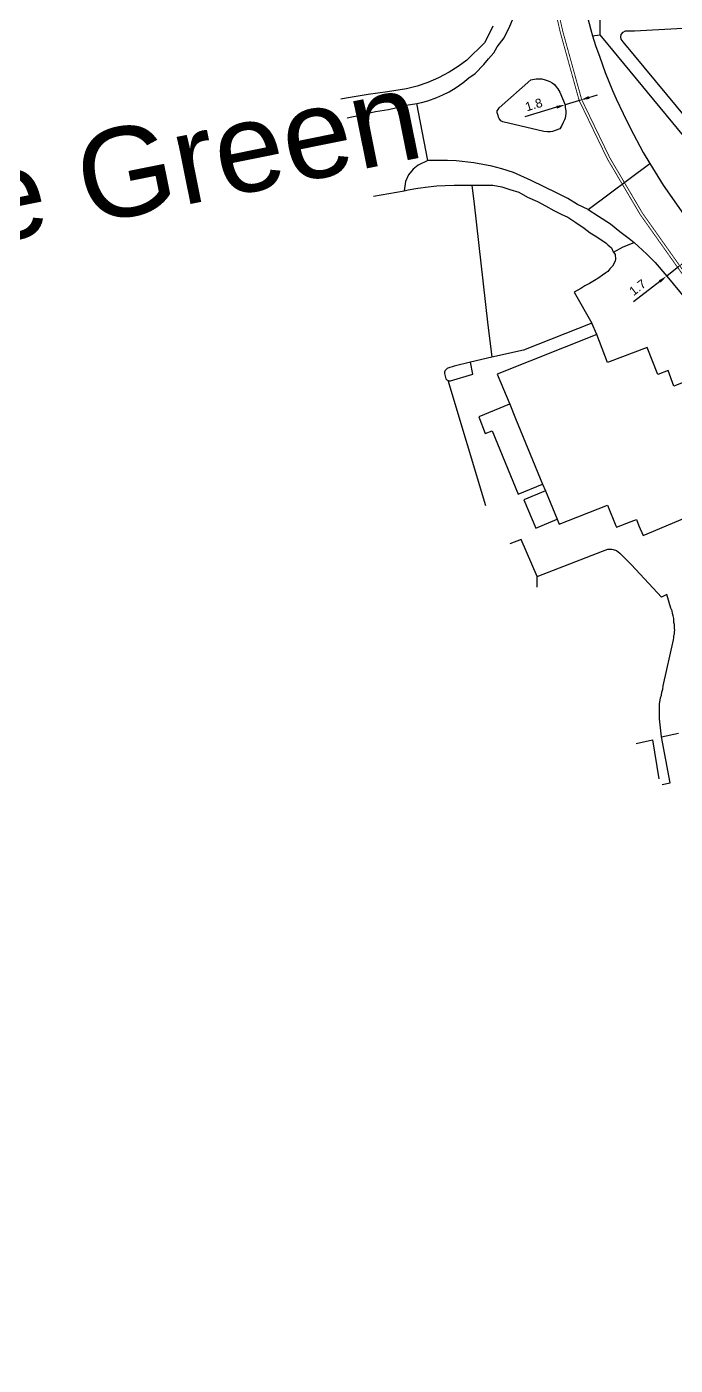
# Model space of a CAD drawing. Header units: millimetres. Extents: x 111502 to 977541, y 8702 to 1044108.
# Drawn here: x 487593 to 487665.8, y 237418.2 to 237568.2 of the extents above; entities that cross this region are included whole.
import ezdxf

# ---------------------------------------------------------------- set-up
doc = ezdxf.new("R2010")
doc.units = ezdxf.units.MM
doc.header["$LTSCALE"] = 0.25
doc.linetypes.add('DASHED2', pattern=[9.525, 6.35, -3.175])
for name, color, linetype in [('E HVSS As Laid Dimensions', 30, 'Continuous'), ('E HVSS As Laid HV', 10, 'Continuous'), ('X HVSS Site Background', 8, 'Continuous')]:
    doc.layers.add(name, color=color, linetype=linetype)
doc.styles.add('Arial', font='arial.ttf')
doc.dimstyles.new('HVSS AsLaid', dxfattribs={"dimtxt": 1, "dimasz": 1, "dimexe": 0, "dimexo": 0, "dimgap": 0.5, "dimtad": 1, "dimdec": 1, "dimzin": 1, "dimdsep": 46, "dimtxsty": 'Arial', "dimcen": 0.09, "dimadec": 0, "dimazin": 0, "dimtfac": 1, "dimtdec": 1, "dimtmove": 0, "dimatfit": 3, "dimfxl": 1, "dimtolj": 1, "dimtzin": 0, "dimarcsym": 0})

# ---------------------------------------------------------------- blocks, each defined once
blk = doc.blocks.new('OS MAP 060722')
at = {"layer": 'X HVSS Site Background'}
for points in [[(-1165.28, -1558.01), (-1165.78, -1559.01), (-1166.23, -1559.86), (-1168.18, -1561.81), (-1169.18, -1562.51), (-1170.18, -1563.16), (-1171.38, -1563.81), (-1172.58, -1564.31), (-1173.78, -1564.71), (-1174.98, -1565.01), (-1177.08, -1565.36), (-1179.28, -1565.66), (-1181.73, -1566.06), (-1182.31, -1566.17)], [(-1173.79, -1566.66), (-1173.28, -1566.56), (-1172.58, -1566.36), (-1171.58, -1566.01), (-1170.88, -1565.71), (-1170.18, -1565.36), (-1169.38, -1564.86), (-1168.63, -1564.36), (-1167.98, -1563.81), (-1167.28, -1563.31), (-1166.28, -1562.31), (-1165.78, -1561.66), (-1165.18, -1561.01), (-1164.78, -1560.31), (-1164.03, -1559.31), (-1163.38, -1558.01), (-1163.08, -1557.31), (-1162.78, -1556.56), (-1162.58, -1555.86), (-1162.43, -1555.16)], [(-1155.28, -1554.56), (-1155.08, -1555.41), (-1154.28, -1558.41), (-1154.09, -1559.08)], [(-1153.28, -1556.51), (-1153.3, -1558.98)], [(-1143.41, -1568.51), (-1150.66, -1559.76), (-1150.88, -1559.46), (-1150.94, -1559.19), (-1150.88, -1558.92), (-1150.67, -1558.66), (-1150.42, -1558.53), (-1150.15, -1558.51), (-1149.38, -1558.51), (-1144.64, -1558.26), (-1129.89, -1557.73), (-1119.65, -1556.72)], [(-1154.09, -1559.08), (-1153.3, -1558.98)], [(-1154.09, -1559.08), (-1153.78, -1560.16), (-1153.3, -1561.48), (-1152.68, -1563.21), (-1151.88, -1565.21), (-1151.44, -1566.16), (-1150.68, -1567.81), (-1149.88, -1569.41), (-1148.43, -1572.16), (-1147.67, -1573.39)], [(-1153.3, -1558.98), (-1136.46, -1579.34), (-1134.02, -1583.7)], [(-1161.03, -1564.01), (-1160.43, -1563.91), (-1159.78, -1563.91), (-1159.43, -1564.01), (-1159.18, -1564.11), (-1158.88, -1564.21), (-1158.63, -1564.36), (-1158.38, -1564.56), (-1158.18, -1564.81), (-1157.98, -1565.01), (-1157.78, -1565.41), (-1157.18, -1566.81), (-1157.18, -1567.11), (-1157.08, -1567.51), (-1157.08, -1567.81), (-1157.18, -1568.31), (-1157.23, -1568.51), (-1157.38, -1568.81), (-1157.56, -1569.12), (-1157.78, -1569.51), (-1158.28, -1569.71), (-1158.58, -1569.81), (-1158.83, -1569.86), (-1159.18, -1569.86), (-1159.58, -1569.81), (-1164.18, -1568.71), (-1164.38, -1568.61), (-1164.58, -1568.36), (-1164.63, -1568.21), (-1164.68, -1568.01), (-1164.78, -1567.71), (-1164.78, -1567.51), (-1164.68, -1567.36), (-1164.58, -1567.16), (-1161.03, -1564.01)], [(-1181.61, -1568.27), (-1180.38, -1568.01), (-1178.43, -1567.56), (-1176.98, -1567.36), (-1174.78, -1566.81), (-1174.03, -1566.71), (-1173.79, -1566.66)], [(-1172.58, -1573.06), (-1173.79, -1566.66)], [(-1172.58, -1573.06), (-1173.64, -1573.57), (-1174.22, -1574.05), (-1174.73, -1574.65), (-1175.09, -1575.42), (-1175.24, -1576.46)], [(-1154.58, -1578.56), (-1155.78, -1578.01), (-1156.88, -1577.31), (-1158.08, -1576.71), (-1160.98, -1575.31), (-1162.98, -1574.41), (-1164.28, -1574.01), (-1165.38, -1573.71), (-1167.43, -1573.31), (-1169.38, -1573.11), (-1170.38, -1573.06), (-1172.58, -1573.06)], [(-1154.58, -1578.56), (-1147.67, -1573.39)], [(-1147.67, -1573.39), (-1146.18, -1575.81), (-1143.38, -1579.81)], [(-1178.68, -1577.05), (-1175.24, -1576.46)], [(-1175.24, -1576.46), (-1174.78, -1576.36), (-1173.68, -1576.16), (-1172.53, -1576.01), (-1171.58, -1575.91), (-1170.63, -1575.86), (-1169.63, -1575.81), (-1167.64, -1575.81)], [(-1167.64, -1575.81), (-1167.39, -1577.96)], [(-1167.64, -1575.81), (-1165.28, -1575.81), (-1164.28, -1576.01), (-1163.38, -1576.31), (-1162.38, -1576.61), (-1161.38, -1577.16), (-1160.28, -1577.66), (-1159.38, -1578.16), (-1158.43, -1578.66), (-1157.63, -1579.06), (-1156.88, -1579.41), (-1155.98, -1580.01), (-1155.03, -1580.66), (-1154.38, -1581.16), (-1153.63, -1581.61), (-1152.58, -1582.31), (-1152.38, -1582.51), (-1151.98, -1582.86), (-1151.78, -1583.31), (-1151.76, -1583.33)], [(-1167.39, -1577.96), (-1165.87, -1591.18)], [(-1154.58, -1578.56), (-1153.43, -1579.31), (-1152.08, -1580.16), (-1151.03, -1581.01), (-1149.98, -1581.81), (-1149.44, -1582.26)], [(-1151.76, -1583.33), (-1150.68, -1582.74), (-1149.44, -1582.26)], [(-1149.44, -1582.26), (-1148.98, -1582.66), (-1148.03, -1583.56), (-1147.08, -1584.51), (-1145.78, -1586.01), (-1143.66, -1588.62)], [(-1151.76, -1583.33), (-1151.58, -1583.61), (-1151.53, -1584.11), (-1151.58, -1584.31), (-1151.68, -1584.56), (-1151.88, -1584.91), (-1152.18, -1585.21), (-1152.38, -1585.51), (-1152.63, -1585.66), (-1152.98, -1585.91), (-1153.38, -1586.21), (-1153.88, -1586.51), (-1154.43, -1586.86), (-1154.98, -1587.11), (-1155.43, -1587.41), (-1156.18, -1587.81), (-1154.18, -1591.31)], [(-1165.87, -1591.18), (-1165.41, -1595.12)], [(-1154.18, -1591.31), (-1161.83, -1594.31), (-1165.41, -1595.12)], [(-1153.63, -1592.56), (-1154.18, -1591.31)], [(-1153.63, -1592.56), (-1164.78, -1597.01), (-1163.39, -1600.38)], [(-1137.98, -1595.61), (-1144.98, -1598.36), (-1145.63, -1596.61), (-1146.78, -1597.06), (-1147.98, -1594.01), (-1152.43, -1595.71), (-1153.63, -1592.56)], [(-1167.78, -1595.66), (-1169.62, -1596.1), (-1169.63, -1596.11), (-1170.34, -1596.34), (-1170.42, -1596.38), (-1170.49, -1596.46), (-1170.56, -1596.53), (-1170.61, -1596.6), (-1170.65, -1596.69), (-1170.69, -1596.8), (-1170.7, -1596.92), (-1170.64, -1597.23), (-1170.54, -1597.55), (-1170.45, -1597.65), (-1170.37, -1597.7), (-1170.28, -1597.73)], [(-1170.28, -1597.73), (-1170.18, -1597.76), (-1170.11, -1597.77), (-1170.03, -1597.76), (-1167.53, -1597.01), (-1167.78, -1595.66)], [(-1165.41, -1595.12), (-1167.78, -1595.66)], [(-1166.06, -1611.78), (-1170.28, -1597.73)], [(-1163.39, -1600.38), (-1163.42, -1600.39), (-1166.86, -1601.8), (-1166.16, -1603.66), (-1165.34, -1603.38), (-1162.43, -1610.48), (-1159.72, -1609.35), (-1159.7, -1609.34)], [(-1163.39, -1600.38), (-1162.73, -1601.99), (-1159.7, -1609.34)], [(-1158.08, -1613.28), (-1157.85, -1613.83), (-1152.41, -1611.69), (-1151.5, -1614.01), (-1151.43, -1614.18), (-1149.76, -1613.52), (-1149.19, -1613.3), (-1148.9, -1614), (-1148.44, -1615.1), (-1145.12, -1613.7), (-1139.32, -1611.26), (-1140.93, -1607.31), (-1138.98, -1606.51), (-1139.23, -1606.01), (-1138.13, -1605.57)], [(-1159.7, -1609.34), (-1159.39, -1610.1)], [(-1159.39, -1610.1), (-1161.79, -1611.09), (-1160.48, -1614.27), (-1158.08, -1613.28)], [(-1159.39, -1610.1), (-1158.08, -1613.28)], [(-1160.31, -1619.71), (-1162.12, -1615.55), (-1163.36, -1616.04)], [(-1160.31, -1619.71), (-1152.97, -1616.84), (-1152.37, -1616.63), (-1151.94, -1616.63), (-1151.8, -1616.65), (-1151.4, -1616.79), (-1151.03, -1617.09), (-1149.72, -1618.4)], [(-1146.38, -1637.66), (-1146.58, -1635.66), (-1146.58, -1634.01), (-1146.48, -1633.31), (-1146.38, -1633.01), (-1146.33, -1632.66), (-1146.23, -1632.31), (-1146.18, -1631.96), (-1145.03, -1626.81), (-1144.98, -1626.56), (-1144.98, -1626.31), (-1144.93, -1626.16), (-1144.93, -1625.91), (-1144.88, -1625.71), (-1144.93, -1625.51), (-1144.93, -1625.06), (-1144.98, -1624.86), (-1144.98, -1624.41), (-1145.08, -1624.11), (-1145.13, -1623.86), (-1145.18, -1623.56), (-1145.33, -1623.26), (-1145.78, -1621.71), (-1146.38, -1622.01), (-1149.72, -1618.4)], [(-1160.3, -1620.88), (-1160.31, -1619.71)], [(-1149.21, -1638.4), (-1147.38, -1638.01), (-1146.68, -1642.38)], [(-1146.38, -1637.66), (-1144.46, -1637.26)], [(-1146.29, -1643), (-1145.38, -1642.81), (-1146.38, -1637.66)]]:
    blk.add_lwpolyline(points, dxfattribs=at)
blk = doc.blocks.new('*D1734')
at = {"layer": 'Defpoints', "color": 0, "transparency": 16777216}
for p in [(487666.14, 237541.35), (487666.14, 237541.35), (487664.8, 237540.3)]:
    blk.add_point(p, dxfattribs=at)
at = {"layer": 'E HVSS As Laid Dimensions', "color": 0, "lineweight": -2, "transparency": 16777216}
for p, q in [((487666.93, 237541.96), (487667.71, 237542.58)), ((487666.14, 237541.35), (487664.8, 237540.3)), ((487664.01, 237539.68), (487661.08, 237537.39))]:
    blk.add_line(p, q, dxfattribs=at)
at = {"layer": 'E HVSS As Laid Dimensions', "color": 0, "transparency": 16777216}
for points in [[(487666.82, 237542.09), (487667.03, 237541.83), (487666.14, 237541.35)], [(487663.91, 237539.82), (487664.11, 237539.55), (487664.8, 237540.3)]]:
    blk.add_solid(points, dxfattribs=at)
at = {"layer": 'E HVSS As Laid Dimensions', "color": 0, "transparency": 16777216, "insert": (487661.53, 237539.02), "char_height": 1, "attachment_point": 5, "rotation": 38.0282, "style": 'Arial'}
blk.add_mtext('\\A1;1.7', dxfattribs=at)
blk = doc.blocks.new('*D1735')
at = {"layer": 'Defpoints', "color": 0, "transparency": 16777216}
for p in [(487655.12, 237560.02), (487655.12, 237560.02), (487653.4, 237559.5)]:
    blk.add_point(p, dxfattribs=at)
at = {"layer": 'E HVSS As Laid Dimensions', "color": 0, "lineweight": -2, "transparency": 16777216}
for p, q in [((487655.12, 237560.02), (487653.4, 237559.5)), ((487656.08, 237560.31), (487657.04, 237560.6)), ((487652.44, 237559.21), (487648.87, 237558.13))]:
    blk.add_line(p, q, dxfattribs=at)
at = {"layer": 'E HVSS As Laid Dimensions', "color": 0, "transparency": 16777216}
for points in [[(487656.03, 237560.47), (487656.13, 237560.15), (487655.12, 237560.02)], [(487652.39, 237559.37), (487652.49, 237559.05), (487653.4, 237559.5)]]:
    blk.add_solid(points, dxfattribs=at)
at = {"layer": 'E HVSS As Laid Dimensions', "color": 0, "transparency": 16777216, "insert": (487649.89, 237559.5), "char_height": 1, "attachment_point": 5, "rotation": 16.7984, "style": 'Arial'}
blk.add_mtext('\\A1;1.8', dxfattribs=at)

msp = doc.modelspace()

# ---------------------------------------------------------------- linework, layer by layer
at = {"lineweight": 0}
msp.add_circle((488727.82, 239008.33), 11388.42, dxfattribs=at)
at = {"layer": 'E HVSS As Laid HV', "linetype": 'DASHED2', "lineweight": 0, "flags": 128}
for points in [[(487667.94, 237136.68, 0.1, 0.1, 0), (487674.76, 237142.14, 0.1, 0.1, -0.108532), (487679.49, 237143.38, 0.1, 0.1, 0.016324), (487711.47, 237145.56, 0.1, 0.1, 0.02314), (487725.77, 237148.67, 0.1, 0.1, 0), (487738.07, 237148.38, 0.1, 0.1, 0), (487753.81, 237158.65, 0.1, 0.1, 0), (487763.17, 237166.35, 0.1, 0.1, 0.255524), (487765.92, 237172.41, 0.1, 0.1, 0), (487765.43, 237181.04, 0.1, 0.1, 0), (487764.2, 237197.42, 0.1, 0.1, -0.045247), (487764.39, 237216.62, 0.1, 0.1, -0.057429), (487767.25, 237228.2, 0.1, 0.1, 0.070553), (487767.54, 237248.53, 0.1, 0.1, 0), (487761.37, 237276.81, 0.1, 0.1, -0.032393), (487758.61, 237308.96, 0.1, 0.1, 0), (487758.56, 237335, 0.1, 0.1, 0.043598), (487749.93, 237380.28, 0.1, 0.1, -0.004547), (487741.91, 237413.61, 0.1, 0.1, 0.042975), (487738.95, 237424.04, 0.1, 0.1, 0), (487728.87, 237442.72, 0.1, 0.1, 0), (487726.1, 237447.13, 0.1, 0.1, 0), (487718.38, 237458.41, 0.1, 0.1, 0), (487708.22, 237475.56, 0.1, 0.1, 0), (487701.87, 237485.94, 0.1, 0.1, 0), (487694.13, 237498.83, 0.1, 0.1, 0), (487683.56, 237514.65, 0.1, 0.1, 0), (487676.13, 237527.12, 0.1, 0.1, 0), (487666.02, 237541.26, 0.1, 0.1, -0.062386), (487654.98, 237559.97, 0.1, 0.1, -0.035738), (487649.72, 237583.19, 0.1, 0.1, -0.020845), (487644.09, 237616.6, 0.1, 0.1, 0.009679), (487640.67, 237636.36, 0.1, 0.1, 0.022051), (487632.13, 237668.89, 0.1, 0.1, 0), (487621.47, 237698.28, 0.1, 0.1, 0.018751), (487610.48, 237727.39, 0.1, 0.1, 0), (487609.77, 237729.43, 0.1, 0.1, 0), (487607.03, 237735.25, 0.1, 0.1, 0), (487598.87, 237760.79, 0.1, 0.1, 0), (487596.61, 237769.56, 0.1, 0.1, -0.094845), (487597.87, 237774.21, 0.1, 0.1, 0.08728), (487599.09, 237778.71, 0.1, 0.1, 0), (487598.94, 237800.27, 0.1, 0.1, 0), (487598.75, 237807.3, 0.1, 0.1, 0), (487599.39, 237814.62, 0.1, 0.1, 0.038366), (487600.42, 237836.52, 0.1, 0.1, -0.046697), (487601.57, 237860.78, 0.1, 0.1, -0.035658), (487608.61, 237884.66, 0.1, 0.1, 0), (487615.7, 237907.66, 0.1, 0.1, 0), (487617.98, 237916.12, 0.1, 0.1, 0), (487625.33, 237934.26, 0.1, 0.1, 0), (487632.27, 237951.17, 0.1, 0.1, 0), (487639.01, 237967.25, 0.1, 0.1, 0.024249), (487645.92, 237988.27, 0.1, 0.1, 0), (487653.77, 238020.9, 0.1, 0.1, 0), (487663.4, 238061.24, 0.1, 0.1, 0), (487668.13, 238088.37, 0.1, 0.1, 0.024941), (487668.96, 238115.17, 0.1, 0.1, 0.030951), (487665.68, 238142.84, 0.1, 0.1, 0), (487658.91, 238166.27, 0.1, 0.1, -0.309587), (487660.41, 238168.92, 0.1, 0.1, 0.226521), (487661.42, 238171.39, 0.1, 0.1, 0), (487661.24, 238174.58, 0.1, 0.1, 0.052885), (487660.93, 238176.48, 0.1, 0.1, 0), (487657.93, 238186, 0.1, 0.1, 0), (487654.61, 238195.24, 0.1, 0.1, -0.094128), (487654.62, 238198.19, 0.1, 0.1, 0.171763), (487654.65, 238200.97, 0.1, 0.1, 0), (487643.72, 238221.33, 0.1, 0.1, 0), (487636.89, 238235.25, 0.1, 0.1, 0), (487627.77, 238254.42, 0.1, 0.1, 0), (487627.54, 238254.88, 0.1, 0.1, -0.309302), (487628.2, 238258.87, 0.1, 0.1, -0.059041), (487641.05, 238266.28, 0.1, 0.1, 0), (487673.46, 238279.91, 0.1, 0.1, 0), (487691.71, 238287.28, 0.1, 0.1, -0.154715), (487696.09, 238287.15, 0.1, 0.1, 0.232314), (487702.78, 238286.66, 0.1, 0.1, 0), (487721.63, 238293.41, 0.1, 0.1, 0), (487769.85, 238309.12, 0.1, 0.1, 0), (487810.11, 238321.36, 0.1, 0.1, -0.091458), (487825.3, 238319, 0.1, 0.1, 0.062991), (487855.76, 238314.93, 0.1, 0.1, 0), (487872.04, 238314.32, 0.1, 0.1, 0.079734), (487882.65, 238315.47, 0, 0, 0)], [(487668.13, 237136.45, 0.1, 0.1, 0), (487674.93, 237141.88, 0.1, 0.1, -0.107828), (487679.5, 237143.08, 0.1, 0.1, 0.016329), (487711.51, 237145.27, 0.1, 0.1, 0.023849), (487725.77, 237148.37, 0.1, 0.1, 0), (487738.16, 237148.08, 0.1, 0.1, 0), (487753.98, 237158.41, 0.1, 0.1, 0), (487763.36, 237166.11, 0.1, 0.1, 0.255186), (487766.22, 237172.43, 0.1, 0.1, 0), (487765.73, 237181.06, 0.1, 0.1, 0), (487764.49, 237197.45, 0.1, 0.1, -0.045239), (487764.69, 237216.59, 0.1, 0.1, -0.057191), (487767.54, 237228.15, 0.1, 0.1, 0.070599), (487767.84, 237248.58, 0.1, 0.1, 0), (487761.67, 237276.87, 0.1, 0.1, -0.032381), (487758.91, 237308.97, 0.1, 0.1, 0), (487758.86, 237335.01, 0.1, 0.1, 0.043608), (487750.22, 237380.36, 0.1, 0.1, -0.004545), (487742.2, 237413.68, 0.1, 0.1, 0.043032), (487739.23, 237424.17, 0.1, 0.1, 0), (487729.12, 237442.87, 0.1, 0.1, 0), (487726.35, 237447.3, 0.1, 0.1, 0), (487718.63, 237458.57, 0.1, 0.1, 0), (487708.47, 237475.71, 0.1, 0.1, 0), (487702.12, 237486.1, 0.1, 0.1, 0), (487694.39, 237498.99, 0.1, 0.1, 0), (487683.81, 237514.81, 0.1, 0.1, 0), (487676.38, 237527.28, 0.1, 0.1, 0), (487666.26, 237541.44, 0.1, 0.1, -0.062337), (487655.26, 237560.07, 0.1, 0.1, -0.035725), (487650.02, 237583.24, 0.1, 0.1, -0.020852), (487644.38, 237616.64, 0.1, 0.1, 0.009683), (487640.97, 237636.42, 0.1, 0.1, 0.022057), (487632.42, 237668.99, 0.1, 0.1, 0), (487621.75, 237698.38, 0.1, 0.1, 0.018748), (487610.75, 237727.51, 0.1, 0.1, 0), (487610.04, 237729.56, 0.1, 0.1, 0), (487607.31, 237735.36, 0.1, 0.1, 0), (487599.16, 237760.88, 0.1, 0.1, 0), (487596.92, 237769.59, 0.1, 0.1, -0.093894), (487598.14, 237774.08, 0.1, 0.1, 0.08759), (487599.39, 237778.7, 0.1, 0.1, 0), (487599.24, 237800.27, 0.1, 0.1, 0), (487599.05, 237807.29, 0.1, 0.1, 0), (487599.69, 237814.59, 0.1, 0.1, 0.038361), (487600.72, 237836.53, 0.1, 0.1, -0.046687), (487601.86, 237860.73, 0.1, 0.1, -0.035639), (487608.9, 237884.56, 0.1, 0.1, 0), (487615.98, 237907.58, 0.1, 0.1, 0), (487618.27, 237916.03, 0.1, 0.1, 0), (487625.6, 237934.15, 0.1, 0.1, 0), (487632.55, 237951.06, 0.1, 0.1, 0), (487639.29, 237967.14, 0.1, 0.1, 0.02426), (487646.21, 237988.19, 0.1, 0.1, 0), (487654.06, 238020.83, 0.1, 0.1, 0), (487663.7, 238061.18, 0.1, 0.1, 0), (487668.42, 238088.33, 0.1, 0.1, 0.024959), (487669.26, 238115.18, 0.1, 0.1, 0.030974), (487665.97, 238142.91, 0.1, 0.1, 0), (487659.21, 238166.33, 0.1, 0.1, -0.306303), (487660.54, 238168.65, 0.1, 0.1, 0.236569), (487661.72, 238171.4, 0.1, 0.1, 0), (487661.54, 238174.6, 0.1, 0.1, 0.053044), (487661.22, 238176.57, 0.1, 0.1, 0), (487658.22, 238186.1, 0.1, 0.1, 0), (487654.9, 238195.32, 0.1, 0.1, -0.092572), (487654.91, 238198.11, 0.1, 0.1, 0.171796), (487654.92, 238201.09, 0.1, 0.1, 0), (487643.99, 238221.47, 0.1, 0.1, 0), (487637.17, 238235.38, 0.1, 0.1, 0), (487628.04, 238254.55, 0.1, 0.1, 0), (487627.8, 238255.01, 0.1, 0.1, -0.306741), (487628.4, 238258.65, 0.1, 0.1, -0.058935), (487641.17, 238266, 0.1, 0.1, 0), (487673.58, 238279.64, 0.1, 0.1, 0), (487691.81, 238286.99, 0.1, 0.1, -0.153088), (487695.97, 238286.87, 0.1, 0.1, 0.231128), (487702.89, 238286.38, 0.1, 0.1, 0), (487721.72, 238293.13, 0.1, 0.1, 0), (487769.94, 238308.84, 0.1, 0.1, 0), (487810.2, 238321.08, 0.1, 0.1, -0.090346), (487825.21, 238318.71, 0.1, 0.1, 0.063005), (487855.75, 238314.63, 0.1, 0.1, 0), (487872.03, 238314.02, 0.1, 0.1, 0.07972), (487882.72, 238315.18, 0, 0, 0)]]:
    msp.add_lwpolyline(points, format="xyseb", dxfattribs=at)

# ---------------------------------------------------------------- block references
at = {"layer": 'E HVSS As Laid HV', "linetype": 'DASHED2', "lineweight": 0}
msp.add_blockref('OS MAP 060722', (488810.58, 239126.31), dxfattribs=at)

# ---------------------------------------------------------------- texts
at = {"lineweight": 0, "insert": (487570.42, 237550.31), "char_height": 10, "attachment_point": 1, "rotation": 11.4029, "style": 'Arial'}
msp.add_mtext_dynamic_manual_height_columns('The Green', width=76.9274, gutter_width=10, heights=[0], dxfattribs=at)

# ---------------------------------------------------------------- dimensions: what is measured, and where the dimension line sits
at = {"layer": 'E HVSS As Laid Dimensions'}
for base, p1, p2, angle, picture, middle in [((487655.12, 237560.02), (487653.4, 237559.5), (487655.12, 237560.02), 16.7984, '*D1735', (487650.18, 237558.53)), ((487666.14, 237541.35), (487664.8, 237540.3), (487666.14, 237541.35), 38.0282, '*D1734', (487662.15, 237538.23))]:
    dim = msp.add_linear_dim(base=base, p1=p1, p2=p2, angle=angle, dimstyle='HVSS AsLaid', dxfattribs=at)
    dim.commit()
    dim.dimension.update_dxf_attribs({"geometry": picture, "text_midpoint": middle, "dimtype": 161})

doc.saveas('drawing.dxf')
